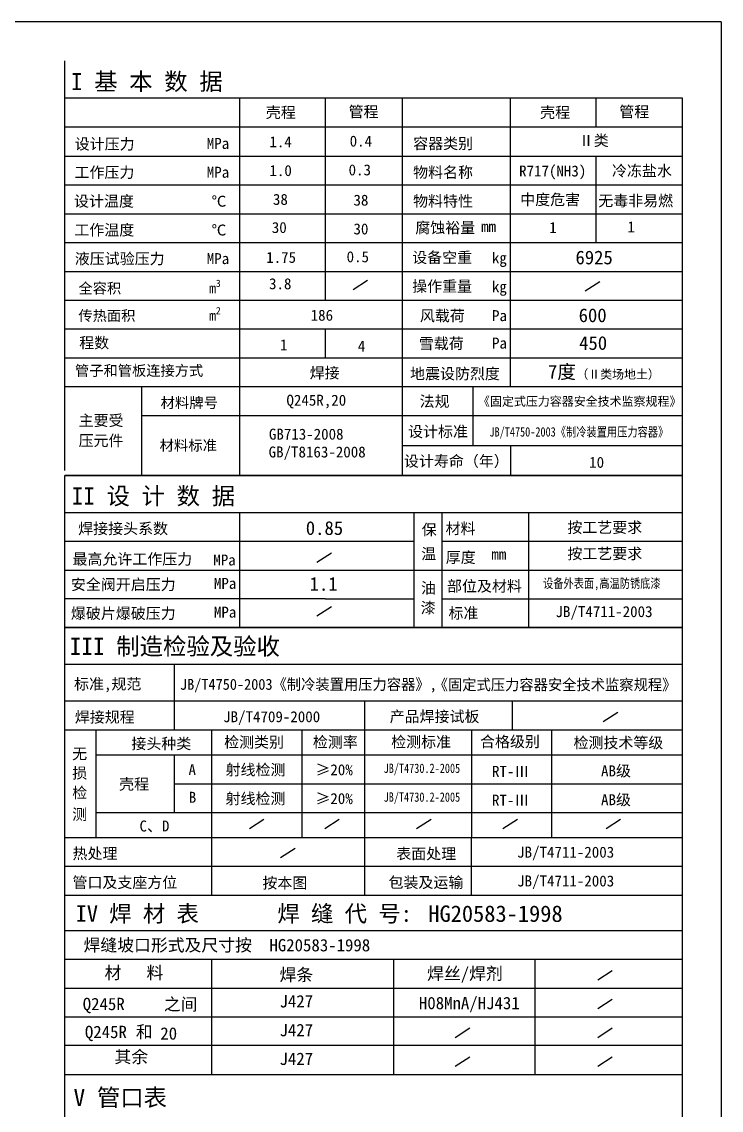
# Model space of a CAD drawing. Header units: millimetres. Extents: x -79479 to -67856, y 5358 to 13535.
# Drawn here: x -70462 to -67856, y 9478 to 13535 of the extents above; entities that cross this region are included whole.
import ezdxf
from ezdxf.enums import TextEntityAlignment as Align

# ---------------------------------------------------------------- set-up
doc = ezdxf.new("R2010")
doc.units = ezdxf.units.MM
for name, color, linetype in [('1', 1, 'Continuous'), ('BORDER', 7, 'Continuous'), ('明细', 6, 'Continuous'), ('粗实线', 7, 'Continuous')]:
    doc.layers.add(name, color=color, linetype=linetype)
doc.styles.add('样式 1', font='')
doc.styles.add('样式 2', font='', dxfattribs={"width": 0.8})
doc.styles.get('样式 1').set_extended_font_data('仿宋_GB2312')
doc.styles.get('样式 2').set_extended_font_data('仿宋_GB2312')

msp = doc.modelspace()

# ---------------------------------------------------------------- linework, layer by layer
at = {"color": 6, "lineweight": 30}
for p, q in [((-70301.86, 11862.258), (-70301.86, 13388.672)), ((-70301.86, 11276.884), (-70301.86, 11844.163)), ((-70301.86, 11003.695), (-70301.86, 11276.884)), ((-70301.86, 8255.363), (-70301.86, 11003.695))]:
    msp.add_line(p, q, dxfattribs=at)
at = {"layer": '1', "color": 0}
for q in [(-79478.937, 13534.688), (-67856.064, 5357.792)]:
    msp.add_line((-67856.064, 13534.688), q, dxfattribs=at)
at = {"layer": '1', "color": 6}
for p, q in [((-70301.86, 13250.685), (-68002.08, 13250.685)), ((-70301.86, 13250.685), (-68002.08, 13250.685)), ((-69651.592, 13250.685), (-69651.592, 11844.163)), ((-69331.645, 13250.685), (-69331.645, 12497.234)), ((-69044.647, 13250.685), (-69044.647, 11844.163)), ((-68642.952, 13250.685), (-68642.952, 12175.265)), ((-68323.005, 13250.685), (-68323.005, 13143.362)), ((-70301.86, 13143.362), (-68002.08, 13143.362)), ((-70301.86, 13033.85), (-68002.08, 13033.85)), ((-68323.005, 13033.85), (-68323.005, 12711.88)), ((-70301.86, 12926.527), (-68002.08, 12926.527)), ((-70301.86, 12819.204), (-68002.08, 12819.204)), ((-70301.86, 12711.88), (-69044.647, 12711.88)), ((-69044.647, 12711.88), (-68002.08, 12711.88)), ((-70301.86, 12604.557), (-68002.08, 12604.557)), ((-70301.86, 12497.234), (-68002.08, 12497.234)), ((-70301.86, 12389.911), (-69044.647, 12389.911)), ((-69044.647, 12389.911), (-68002.08, 12389.911)), ((-70301.86, 12282.588), (-69044.647, 12282.588)), ((-69044.647, 12282.588), (-68002.08, 12282.588)), ((-70301.86, 12175.265), (-68002.08, 12175.265)), ((-70015.235, 11844.163), (-70015.235, 12175.265)), ((-68780.966, 12175.265), (-68780.966, 11956.052)), ((-70015.235, 12067.942), (-68002.08, 12067.942)), ((-69044.647, 11956.052), (-68002.08, 11956.052)), ((-68641.116, 11956.052), (-68641.116, 11844.163)), ((-68002.08, 11844.163), (-70301.86, 11844.163)), ((-70301.86, 11844.163), (-68002.08, 11844.163)), ((-70301.86, 11706.176), (-68002.08, 11706.176)), ((-70301.86, 11706.176), (-69331.645, 11706.176)), ((-69651.592, 11706.176), (-69651.592, 11276.884)), ((-69001.286, 11706.176), (-69001.286, 11276.884)), ((-68896.966, 11706.176), (-68896.966, 11276.884)), ((-68574.684, 11706.176), (-68574.684, 11276.884)), ((-70301.86, 11598.853), (-69331.645, 11598.853)), ((-69331.645, 11598.853), (-69001.286, 11598.853)), ((-68896.966, 11598.853), (-68002.08, 11598.853)), ((-70301.86, 11491.53), (-69331.645, 11491.53)), ((-69331.645, 11491.53), (-68002.08, 11491.53)), ((-69331.645, 11384.207), (-69001.286, 11384.207)), ((-68896.966, 11384.207), (-68002.08, 11384.207)), ((-70301.86, 11276.884), (-68002.08, 11276.884)), ((-68002.08, 11276.884), (-70301.86, 11276.884)), ((-70301.86, 11141.239), (-68002.08, 11141.239)), ((-69894.845, 11141.239), (-69894.845, 11003.695)), ((-70301.86, 11003.695), (-68002.08, 11003.695)), ((-70301.86, 11003.695), (-68002.08, 11003.695)), ((-70301.86, 11003.695), (-68002.08, 11003.695)), ((-69894.845, 11003.695), (-69894.845, 10896.372)), ((-69185.484, 11003.695), (-69185.484, 10896.372)), ((-68634.424, 11003.695), (-68634.424, 10896.372)), ((-70301.86, 10896.372), (-68002.08, 10896.372)), ((-70301.86, 10896.372), (-68002.08, 10896.372)), ((-70185.712, 10896.372), (-70185.712, 10494.733)), ((-69755.563, 10896.372), (-69755.563, 10494.733)), ((-69418.271, 10896.372), (-69418.271, 10494.733)), ((-69185.484, 10896.372), (-69185.484, 10494.733)), ((-68786.542, 10896.372), (-68786.542, 10494.733)), ((-68488.857, 10896.372), (-68488.857, 10494.733)), ((-70185.712, 10802.66), (-68002.08, 10802.66)), ((-69894.845, 10802.66), (-69894.845, 10588.014)), ((-69894.845, 10695.337), (-68002.08, 10695.337)), ((-70185.712, 10588.014), (-68002.08, 10588.014)), ((-70185.712, 10588.014), (-68002.08, 10588.014)), ((-70301.86, 10494.733), (-68002.08, 10494.733)), ((-70301.86, 10494.733), (-68002.08, 10494.733)), ((-70301.86, 10494.733), (-68002.08, 10494.733)), ((-69185.484, 10494.733), (-69185.484, 10280.086)), ((-68788.35, 10494.733), (-68788.35, 10280.086)), ((-70301.86, 10387.41), (-68002.08, 10387.41)), ((-70301.86, 10280.086), (-68002.08, 10280.086)), ((-70301.86, 10148.395), (-68002.08, 10148.395)), ((-70301.86, 10041.072), (-68002.08, 10041.072)), ((-69755.563, 10041.072), (-69755.563, 9611.78)), ((-69077.576, 10041.072), (-69077.576, 9611.78)), ((-68550.377, 10041.072), (-68550.377, 9611.78)), ((-70301.86, 9933.749), (-68002.08, 9933.749)), ((-70301.86, 9826.426), (-68002.08, 9826.426)), ((-68002.08, 9719.103), (-70301.86, 9719.103)), ((-68002.08, 9719.103), (-70301.86, 9719.103)), ((-70301.86, 9611.78), (-68002.08, 9611.78))]:
    msp.add_line(p, q, dxfattribs=at)
at = {"layer": 'BORDER', "color": 6}
for p, q in [((-69227.715, 12537.366), (-69173.653, 12572.254)), ((-68362.679, 12531.851), (-68308.617, 12566.739)), ((-69362.819, 11520.442), (-69308.757, 11555.33)), ((-69331.645, 11384.207), (-70301.86, 11384.207)), ((-69362.819, 11320.585), (-69308.757, 11355.473)), ((-68295.838, 10926.852), (-68241.776, 10961.74)), ((-69614.301, 10528.205), (-69560.24, 10563.094)), ((-69333.225, 10528.205), (-69279.163, 10563.094)), ((-68991.363, 10528.205), (-68937.301, 10563.094)), ((-68669.231, 10528.205), (-68615.169, 10563.094)), ((-68285.247, 10528.205), (-68231.185, 10563.094)), ((-69497.977, 10420.687), (-69443.915, 10455.575)), ((-68316.122, 9964.735), (-68262.061, 9999.624)), ((-68316.122, 9857.412), (-68262.061, 9892.301)), ((-68847.082, 9750.071), (-68793.02, 9784.959)), ((-68316.122, 9750.089), (-68262.061, 9784.977)), ((-68847.082, 9642.748), (-68793.02, 9677.636)), ((-68316.122, 9642.766), (-68262.061, 9677.654))]:
    msp.add_line(p, q, dxfattribs=at)
at = {"layer": '明细'}
for p, q in [((-68002.08, 13250.685), (-68002.08, 8010.461)), ((-69331.645, 12389.911), (-69331.645, 12282.588))]:
    msp.add_line(p, q, dxfattribs=at)
at = {"layer": '粗实线', "color": 6, "lineweight": -3}
msp.add_line((-69755.563, 10494.733), (-69755.563, 10280.086), dxfattribs=at)

# ---------------------------------------------------------------- texts
at = {"layer": '1', "color": 6, "style": '样式 1'}
for s, p in [('接头种类', (-69942.246, 10845.432)), ('检测类别', (-69596.716, 10851.167)), ('检测率', (-69294.041, 10851.362)), ('检测标准', (-68974.255, 10852.069)), ('合格级别', (-68643.18, 10852.975)), ('检测技术等级', (-68239.146, 10849.165)), ('A', (-69827.164, 10747.627)), ('射线检测', (-69591.416, 10748.142)), ('≥20%', (-69298.501, 10748.142)), ('RT-Ⅲ', (-68640.634, 10741.201)), ('AB级', (-68248.174, 10743.778)), ('壳程', (-70043.721, 10694.432)), ('B', (-69826.172, 10644.64)), ('射线检测', (-69591.416, 10640.819)), ('≥20%', (-69298.501, 10640.819)), ('RT-Ⅲ', (-68640.634, 10633.878)), ('AB级', (-68248.174, 10636.455)), ('C、D', (-69967.856, 10536.442))]:
    msp.add_text(s, height=40.885, dxfattribs=at).set_placement(p, align=Align.MIDDLE)
for s, p in [('无', (-70274.238, 10786.52)), ('损', (-70274.238, 10714.599)), ('检', (-70274.238, 10641.086)), ('测', (-70274.238, 10560.707))]:
    msp.add_text(s, height=40.885, dxfattribs=at).set_placement(p)
at = {"layer": 'BORDER', "color": 6, "style": '样式 1'}
for s, height, p in [(' I 基 本 数 据', 63.8828, (-70322.753, 13279.998)), ('壳程', 40.885, (-69552.99, 13176.552)), ('管程', 40.885, (-69244.476, 13179.174)), ('壳程', 40.885, (-68530.85, 13176.552)), ('管程', 40.885, (-68235.835, 13179.174)), ('设计压力', 40.885, (-70264.871, 13058.889)), ('MPa', 40.885, (-69772.821, 13060.915)), ('1.4', 40.885, (-69539.49, 13067.04)), ('0.4', 40.885, (-69240.457, 13069.662)), ('容器类别', 40.885, (-69003.82, 13060.575)), ('Ⅱ类', 40.885, (-68386.664, 13071.932)), ('工作压力', 40.885, (-70265.618, 12953.138)), ('MPa', 40.885, (-69772.821, 12953.592)), ('1.0', 40.885, (-69539.49, 12959.717)), ('0.3', 40.885, (-69244.476, 12962.339)), ('物料名称', 40.885, (-69004.047, 12953.365)), ('R717(NH3)', 40.885, (-68609.17, 12958.156)), ('冷冻盐水', 40.885, (-68263.014, 12958.958)), ('中度危害', 40.885, (-68604.945, 12851.654)), ('设计温度', 40.885, (-70267.454, 12845.815)), ('℃', 40.885, (-69755.217, 12845.588)), ('38', 40.885, (-69526.345, 12852.394)), ('38', 40.885, (-69226.322, 12849.574)), ('物料特性', 40.885, (-69004.047, 12845.929)), ('无毒非易燃', 40.885, (-68314.219, 12847.305)), ('工作温度', 40.885, (-70266.293, 12738.492)), ('℃', 40.885, (-69755.217, 12738.265)), ('30', 40.885, (-69530.62, 12747.5)), ('30', 40.885, (-69226.322, 12742.251)), ('腐蚀裕量', 40.885, (-68995.948, 12746.849)), ('mm', 40.885, (-68750.726, 12751.567)), ('1', 40.885, (-68496.999, 12747.359)), ('1', 40.885, (-68205.216, 12750.087)), ('液压试验压力', 40.885, (-70264.672, 12631.51)), ('MPa', 40.885, (-69772.821, 12631.623)), ('1.75', 40.885, (-69551.485, 12636.314)), ('0.5', 40.885, (-69251.927, 12638.579)), ('设备空重', 40.885, (-69007.52, 12635.961)), ('kg', 40.885, (-68710.507, 12634.278)), ('6925', 51.1062, (-68399.109, 12630.816)), ('3.8', 40.885, (-69540.969, 12537.968)), ('操作重量', 40.885, (-69007.52, 12528.638)), ('kg', 40.885, (-68710.507, 12526.955)), ('186', 40.885, (-69385.791, 12420.691)), ('风载荷', 40.885, (-68978.787, 12418.855)), ('Pa', 40.885, (-68710.065, 12419.082)), ('600', 51.1062, (-68387.277, 12415.407)), ('程数', 40.885, (-70248.162, 12318.057)), ('1', 40.885, (-69500.472, 12310.163)), ('4', 40.885, (-69210.06, 12305.617)), ('雪载荷', 40.885, (-68982.803, 12315.407)), ('Pa', 40.885, (-68710.065, 12316.77)), ('450', 51.1062, (-68385.561, 12312.035)), ('焊接', 40.885, (-69389.566, 12205.803)), ('地震设防烈度', 40.885, (-69015.494, 12202.83)), ('7度', 51.1062, (-68501.727, 12204.675)), ('（Ⅱ类场地土）', 32.5342, (-68395.647, 12204.675)), ('材料牌号', 39.2496, (-69945.103, 12095.261)), ('Q245R,20', 40.885, (-69475.996, 12103.968)), ('法规', 40.885, (-68979.982, 12099.897)), ('《固定式压力容器安全技术监察规程》', 32.70798, (-68762.579, 12103.451)), ('主要受', 40.885, (-70250.326, 12028.418)), ('GB713-2008', 40.885, (-69541.455, 11977.497)), ('设计标准', 40.885, (-69022.859, 11987.132)), ('压元件', 40.885, (-70250.44, 11953.69)), ('材料标准', 39.2496, (-69948.822, 11936.567)), ('GB/T8163-2008', 40.88498, (-69542.396, 11911.064)), ('设计寿命（年）', 40.885, (-69038.05, 11876.99)), ('10', 40.885, (-68348.104, 11872.537)), ('II 设 计 数 据', 63.8828, (-70276.807, 11735.666)), ('焊接接头系数', 40.885, (-70252.031, 11625.692)), ('0.85', 51.1062, (-69403.905, 11622.402)), (' 保', 40.885, (-68999.625, 11621.745)), ('材料', 40.885, (-68883.19, 11625.805)), ('按工艺要求', 40.885, (-68429.377, 11630.035)), (' 温', 40.885, (-69001.788, 11531.459)), ('厚度', 40.885, (-68882.508, 11518.255)), ('mm', 40.885, (-68712.438, 11530.354)), ('按工艺要求', 40.885, (-68429.377, 11532.366)), ('最高允许工作压力', 40.885, (-70273.413, 11511.959)), ('MPa', 40.885, (-69748.576, 11508.531)), ('安全阀开启压力', 40.885, (-70279.163, 11417.122)), ('MPa', 40.885, (-69746.336, 11421.464)), ('1.1', 51.1062, (-69389.572, 11414.193)), (' 油', 40.885, (-69002.588, 11404.293)), ('部位及材料', 40.885, (-68877.617, 11411.159)), (' 漆', 40.885, (-69003.497, 11330.246)), ('标准', 40.885, (-68872.311, 11310.663)), ('JB/T4711-2003', 40.88498, (-68473.556, 11316.114)), ('爆破片爆破压力', 40.885, (-70279.163, 11309.798)), ('MPa', 40.885, (-69746.336, 11314.141)), ('III 制造检验及验收', 63.88278, (-70284.061, 11175.386)), ('标准,规范', 40.885, (-70267.38, 11046.412)), ('焊接规程', 40.885, (-70264.59, 10923.21)), ('JB/T4709-2000', 40.88498, (-69711.858, 10924.46)), ('产品焊接试板', 40.885, (-69091.447, 10925.297)), ('热处理', 40.885, (-70272.968, 10414.702)), ('表面处理', 40.885, (-69066.727, 10414.135)), ('JB/T4711-2003', 40.88498, (-68616.447, 10419.698)), ('管口及支座方位', 40.885, (-70273.269, 10306.925)), ('按本图', 40.885, (-69565.458, 10305.124)), ('包装及运输', 40.885, (-69095.688, 10307.039)), ('JB/T4711-2003', 40.88498, (-68616.447, 10312.375)), ('IV 焊 材 表       焊 缝 代 号:', 61.32747, (-70261.617, 10180.679)), ('HG20583-1998', 61.32747, (-68947.508, 10180.359)), ('焊缝坡口形式及尺寸按', 45.9956, (-70232.151, 10070.833)), ('HG20583-1998', 45.9956, (-69539.465, 10070.565)), (' 材   料', 45.9956, (-70185.083, 9967.898)), ('焊条', 45.9956, (-69501.847, 9960.457)), ('焊丝/焊剂', 45.9956, (-68951.994, 9965.04)), ('Q245R', 45.9956, (-70235.05, 9851.371)), ('之间', 45.9956, (-69932.774, 9850.461)), ('J427', 45.9956, (-69501.964, 9861.514)), ('H08MnA/HJ431', 45.9956, (-68982.516, 9854.955)), ('Q245R', 45.9956, (-70227.044, 9747.242)), ('和', 45.996, (-70036.997, 9747.646)), ('20', 45.9956, (-69945.989, 9741.456)), ('J427', 45.9956, (-69501.964, 9754.191)), ('其余', 45.9956, (-70116.801, 9654.537)), ('J427', 45.9956, (-69501.964, 9647.13)), (' V 管口表', 63.8828, (-70312.879, 9494.047))]:
    msp.add_text(s, height=height, dxfattribs=at).set_placement(p)
at = {"layer": 'BORDER', "color": 6, "style": '样式 1', "width": 0.954}
for s, p in [('JB/T4750-2003《制冷装置用压力容器》,', (-69872.727, 11045.191)), ('《固定式压力容器安全技术监察规程》', (-68927.471, 11043.908))]:
    msp.add_text(s, height=40.88498, dxfattribs=at).set_placement(p)
at = {"layer": '粗实线', "color": 6, "style": '样式 1'}
for s, height, p in [('全容积', 38.9075, (-70251.097, 12522.212)), ('m', 38.907, (-69764.826, 12522.536)), ('3', 27.235, (-69739.428, 12546.529)), ('传热面积', 38.9075, (-70251.097, 12420.08)), ('2', 27.235, (-69739.428, 12444.397)), ('m', 38.907, (-69764.826, 12420.404)), (' 管子和管板连接方式', 38.9075, (-70290.178, 12215.412))]:
    msp.add_text(s, height=height, dxfattribs=at).set_placement(p)
at = {"layer": '粗实线', "color": 6, "style": '样式 2', "width": 0.8}
for s, p in [('JB/T4750-2003《制冷装置用压力容器》', (-68719.68, 11989.004)), ('设备外表面,高温防锈底漆', (-68520, 11424.53))]:
    msp.add_text(s, height=34.9267, dxfattribs=at).set_placement(p)
for p in [(-68971.317, 10749.963), (-68971.317, 10642.64)]:
    msp.add_text('JB/T4730.2-2005', height=34.9267, dxfattribs=at).set_placement(p, align=Align.MIDDLE)

doc.saveas('drawing.dxf')
